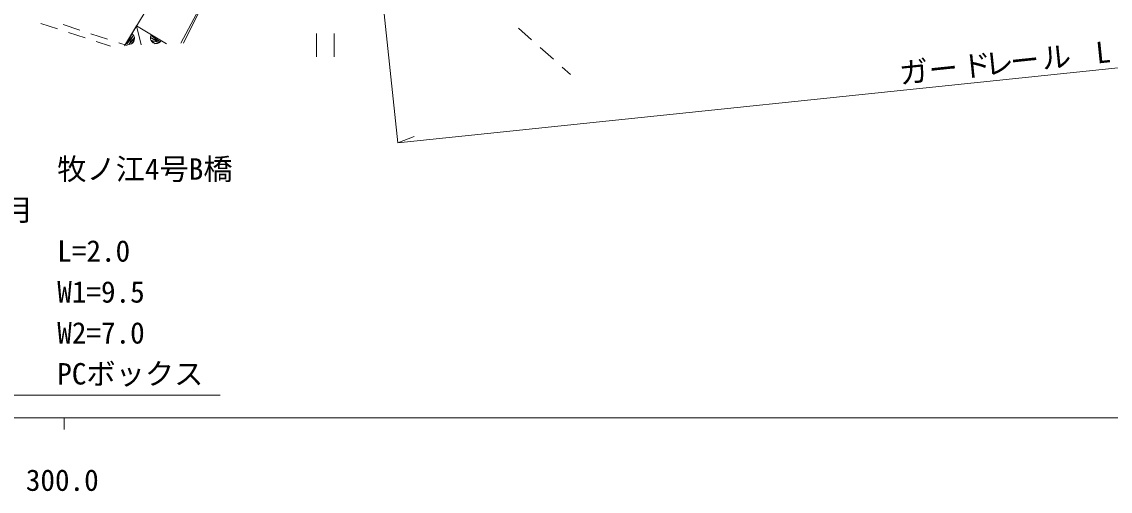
# Model space of a CAD drawing. Units: millimetres, scale not verified. Extents: x 40000 to 680000, y 20000 to 380000.
# Drawn here: x 364380 to 457472, y 198715 to 238833 of the extents above; entities that cross this region are included whole.
import ezdxf
from ezdxf.enums import TextEntityAlignment as Align

# ---------------------------------------------------------------- set-up
doc = ezdxf.new("R2010")
doc.units = ezdxf.units.MM
doc.header["$LTSCALE"] = 1000
for name, color, linetype, lineweight in [('M-BGD', 7, 'Continuous', 13), ('M-BMK-ROW', 30, 'Continuous', 13), ('M-STR-HTXT', 7, 'Continuous', 13), ('M-TTL-BAND', 7, 'Continuous', 13)]:
    doc.layers.add(name, color=color, linetype=linetype, lineweight=lineweight)
doc.styles.add('ＭＳ ゴシック', font='')
doc.styles.get('ＭＳ ゴシック').set_extended_font_data('MS Gothic')

msp = doc.modelspace()

# ---------------------------------------------------------------- linework, layer by layer
at = {"layer": 'M-BGD'}
for p, q in [((377724, 244270), (373154, 236787)), ((379519, 239875), (377990, 237000)), ((366002, 238698), (367428, 238230)), ((367916, 238595), (369342, 238128)), ((373154, 236787), (374204, 238500)), ((374204, 238500), (376758, 236950)), ((374605, 236858), (374204, 238500)), ((374204, 238500), (376758, 236950)), ((368378, 237919), (369803, 237451)), ((370292, 237817), (371717, 237350)), ((373824, 237799), (373354, 236927)), ((373354, 236927), (373934, 237688)), ((373934, 237688), (373544, 236897)), ((373544, 236897), (374024, 237478)), ((373844, 237008), (373584, 237488)), ((374024, 237478), (373844, 237008)), ((376247, 237119), (375376, 237499)), ((375376, 237499), (376137, 237029)), ((375416, 237649), (376247, 237119)), ((389594, 237840), (389595, 235837)), ((391096, 237841), (391097, 235838)), ((406854, 238281), (407977, 237287)), ((370753, 237139), (371982, 236736)), ((372668, 237038), (373404, 236797)), ((376137, 237029), (375416, 237259)), ((375416, 237259), (375797, 236959)), ((408726, 236624), (409849, 235630)), ((410597, 234967), (411304, 234341))]:
    msp.add_line(p, q, dxfattribs=at)
for centre, start, end in [((373524, 237398), 238.60564, 58.60564), ((375877, 237460), 148.17542, 328.17542)]:
    msp.add_arc(centre, 501, start, end, dxfattribs=at)
at = {"layer": 'M-BMK-ROW'}
msp.add_line((379540, 239705), (378200, 237011), dxfattribs=at)
at = {"layer": 'M-STR-HTXT'}
for p, q in [((390460, 286613), (396539, 228493)), ((396539, 228493), (568346, 246339)), ((396539, 228493), (397941, 229035))]:
    msp.add_line(p, q, dxfattribs=at)
msp.add_lwpolyline([(345922, 252635), (350354, 206920), (381344, 206920)], dxfattribs=at)
at = {"layer": 'M-TTL-BAND'}
for p, q in [((40000, 205000), (579000, 205000)), ((368000, 205000), (368000, 204000))]:
    msp.add_line(p, q, dxfattribs=at)

# ---------------------------------------------------------------- texts
at = {"layer": 'M-STR-HTXT', "style": 'ＭＳ ゴシック'}
for s, p in [('ル', (451766, 234230)), ('L', (456391, 234714)), ('ガ', (439581, 232969)), ('ド', (444958, 233524)), ('レ', (446870, 233726)), ('ー', (449063, 233947)), ('ー', (442104, 233232))]:
    msp.add_text(s, height=1833, rotation=5.929, dxfattribs=at).set_placement(p, align=Align.BOTTOM_LEFT)
for s, p in [('牧ノ江4号B橋', (367414, 224783)), ('架設年月', (355369, 221283)), ('L=2.0', (367414, 217783)), ('W1=9.5', (367414, 214283)), ('W2=7.0', (367414, 210783)), ('PCボックス', (367414, 207283))]:
    msp.add_text(s, height=1833, dxfattribs=at).set_placement(p, align=Align.BOTTOM_LEFT)
at = {"layer": 'M-TTL-BAND', "style": 'ＭＳ ゴシック'}
msp.add_text('300.0', height=1833, dxfattribs=at).set_placement((367844, 198195), align=Align.BOTTOM_CENTER)

doc.saveas('drawing.dxf')
